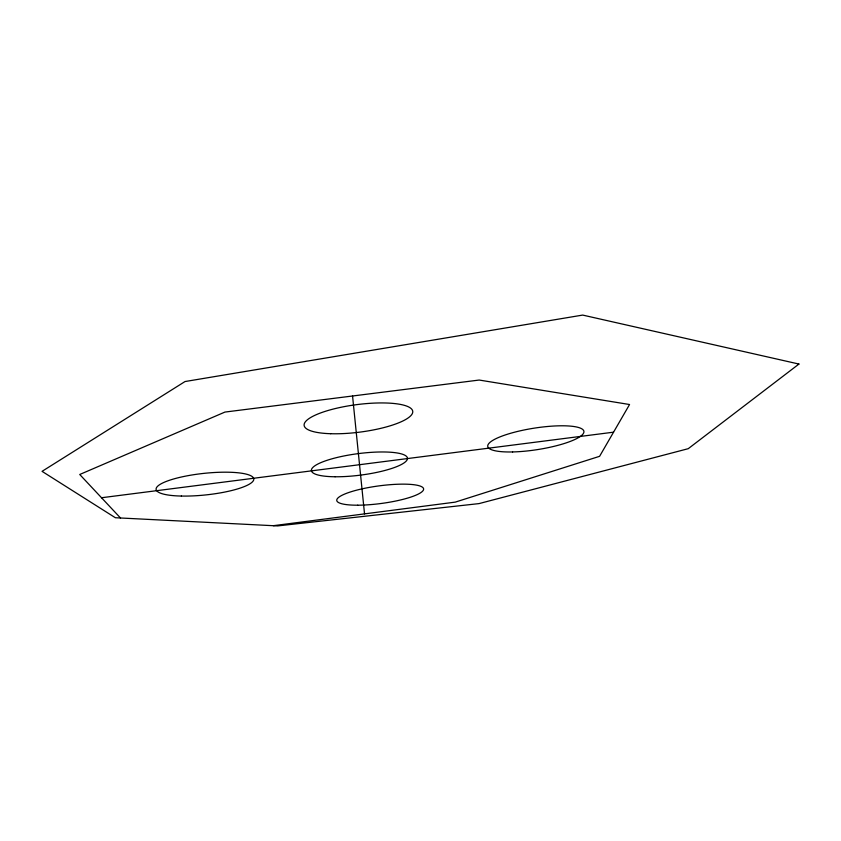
<?xml version="1.0" encoding="UTF-8"?>
<svg xmlns="http://www.w3.org/2000/svg" width="841" height="841" viewBox="0 0 841 841"><rect width="100%" height="100%" fill="white"/><g stroke="black" fill="none" stroke-linecap="round" stroke-linejoin="round"><path stroke-width="1.26" d="M273.325 525.699L455.233 502.13L599.591 456.316L629.552 404.521L479.191 380.048L224.946 412.069L79.737 474.492L120.494 517.993M101.53 497.746L613.552 432.179M352.558 395.995L364.531 513.883M798.95 364.048L688.243 448.684L479.034 503.601L277.583 525.919L115.364 517.73L42.05 471.349L185.031 381.541L582.687 315.081L798.95 364.048M335.075 476.763A48.421 10.807 -7.4 0 0 407.465 458.566A48.421 10.807 -7.4 0 0 335.759 457.809A48.421 10.807 -7.4 0 0 335.075 476.763M181.362 496.053A49.093 10.807 -6.1 0 0 253.793 479.023A49.093 10.807 -6.1 0 0 179.732 477.394A49.093 10.807 -6.1 0 0 181.362 496.053M357.719 505.199A43.827 8.873 -7.6 0 0 423.612 489.325A43.827 8.873 -7.6 0 0 359.128 489.536A43.827 8.873 -7.6 0 0 357.719 505.199M330.692 433.714A54.76 13.834 -7.4 0 0 412.752 411.995A54.76 13.834 -7.4 0 0 331.796 409.441A54.76 13.834 -7.4 0 0 330.692 433.714M512.611 451.943A48.662 10.849 -8.9 0 0 583.917 431.496A48.662 10.849 -8.9 0 0 510.939 433.189A48.662 10.849 -8.9 0 0 512.611 451.943"/></g></svg>
